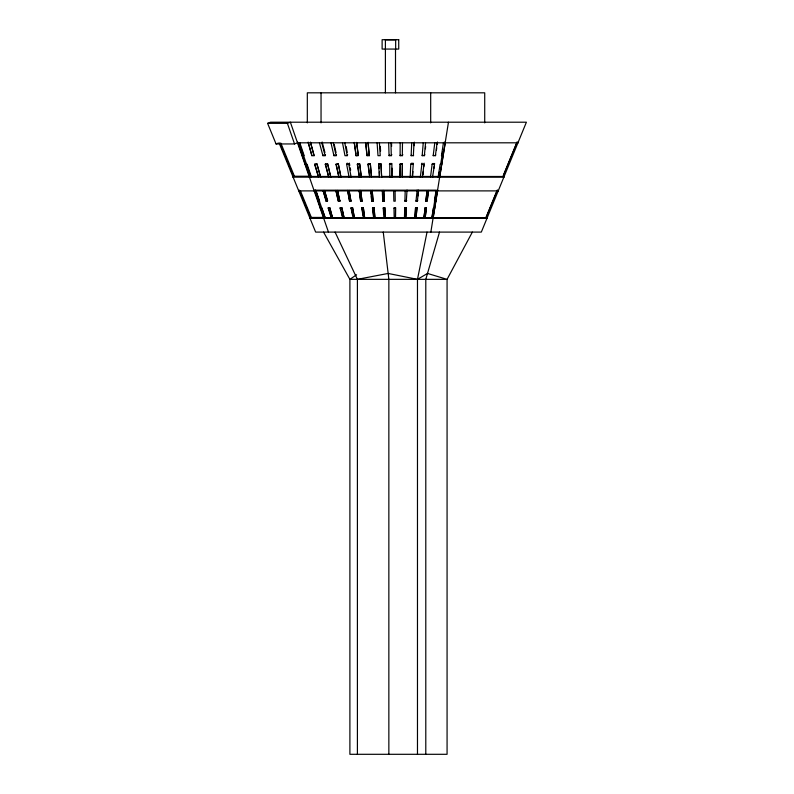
<?xml version="1.0" encoding="UTF-8"?>
<svg xmlns="http://www.w3.org/2000/svg" width="794" height="794" viewBox="0 0 794 794"><rect width="100%" height="100%" fill="white"/><g stroke="black" fill="none" stroke-linecap="round" stroke-linejoin="round"><path stroke-width="1.19" d="M400.265 163.852L399.978 177.151L400.265 163.852L402.409 163.852L402.23 176.725L402.409 163.852M402.826 154.651L402.31 155.684L400.107 155.684L400.176 142.811M402.31 155.684L402.489 142.811M404.444 218.36L404.722 208.058L406.28 207.631L405.724 218.36L406.28 207.631M406.687 200.406L406.3 201.19L404.91 201.19L405.198 190.888M404.751 214.32L404.94 207.631M406.3 201.19L407.034 190.103M410.161 177.151L410.746 164.269L411.223 163.306L413.366 163.306L412.195 177.151M413.654 155.048L413.337 155.684L411.133 155.684L411.719 142.811M413.337 155.684L414.021 142.811M414.16 145.679L414.349 142.166M412.672 176.189L412.92 171.504M417.019 207.631L415.977 218.36L417.019 207.631L415.461 208.058L414.905 217.933M417.753 200.425L417.366 201.19L415.977 201.19L417.138 190.123M415.004 216.554L415.679 207.631M417.366 201.19L418.587 190.123M418.12 195.84L418.398 192.406M420.334 177.151L421.991 163.147M424.869 154.671L424.363 155.684L422.16 155.684L423.252 142.811M422.368 177.151L424.135 163.147M424.363 155.684L425.564 142.811M425.415 148.815L425.634 146.473M423.043 174.849L423.371 171.345M423.807 166.661L424.026 164.318M425.247 207.631L423.817 218.36L425.247 207.631L426.418 207.631L425.157 217.933L426.418 207.631M425.842 201.19L427.053 190.888L425.842 201.19L427.261 200.763L428.532 190.461L427.053 201.19M432.909 176.417L432.541 177.151L434.626 163.534L432.482 163.534L432.115 164.269L430.507 177.151L430.874 176.417M435.807 154.86L435.39 155.684L433.187 155.684L434.784 142.811M435.39 155.684L437.097 142.811M434 168.219L434.308 165.877M436.422 150.175L436.74 147.833M437.206 144.319L437.514 141.977M431.777 218.36L433.365 208.058L434.715 208.058M436.015 190.888L434.427 201.19L435.817 201.19M438.139 177.151L440.124 164.269L441.732 164.269M443.439 142.811L441.454 155.684L443.112 155.684M436.234 191.354L432.025 217.635L433.058 218.36L437.663 190.193L437.464 190.888L436.432 190.163L315.605 190.193M439.082 174.104L439.459 171.742M440.601 164.636L442.695 151.604M430.854 232.096L448.471 122.207M445.365 142.116L439.668 177.151L438.705 176.476L432.571 176.457M427.023 232.096L417.475 279.349L417.475 754.3M309.412 177.151L309.61 176.457M439.509 232.096L425.792 279.349L425.792 754.3M433.246 217.635L485.918 217.635L496.716 191.304M503.366 175.325L516.517 143.277M311.893 155.684L308.161 142.275L311.893 155.684L314.106 155.684L310.464 142.275L314.106 155.684M315.139 164.993L318.573 177.151L314.563 164.269L316.915 163.852L320.607 177.151L316.915 163.852M325.54 154.87L325.133 155.684L322.92 155.684L323.337 154.87M325.461 163.852L328.746 177.151L325.252 164.269L327.604 163.852L330.78 177.151L327.604 163.852M336.537 154.919L336.15 155.684L333.946 155.684L334.334 154.919M336.418 164.993L338.929 177.151L335.941 164.269L338.284 163.852L340.963 177.151L338.284 163.852M342.502 142.811L344.973 155.684L347.177 155.684L347.673 154.711M326.046 201.19L327.644 200.763L324.508 190.461L327.436 201.19L326.046 201.19L323.059 190.461L325.907 199.622M349.102 177.151L346.621 164.269L347.216 163.098M351.137 177.151L348.764 164.269L349.35 163.098L349.787 165.44M331.396 218.36L328.19 208.058L329.748 207.631L332.676 218.36L329.748 207.631M356 155.684L358.422 155.267L356.556 142.384L358.203 155.684L356 155.684L354.243 142.384L356.03 154.096M338.333 201.19L335.882 190.461L338.333 201.19L339.882 201.19L337.51 190.461L339.882 201.19M359.275 177.151L357.31 164.269L359.662 163.852L361.31 177.151L359.662 163.852M332.805 217.665L342.909 217.665L342.77 218.36L340.1 208.058L341.827 207.631L344.209 218.36L341.827 207.631M369.23 155.684L368.088 142.384L369.23 155.684L367.027 155.684L365.915 143.555M349.568 201.19L347.623 190.461L349.568 201.19L350.958 201.19L349.062 190.461L350.958 201.19M369.667 176.725L367.999 164.269L370.341 163.852L371.483 177.151L370.341 163.852M353.33 217.665L353.181 218.36L351.017 208.058L352.566 207.631L354.461 218.36L352.566 207.631M379.353 171.871L379.472 177.151L378.589 164.269L381.001 163.852L381.616 177.151L381.001 163.852M360.635 201.19L359.176 190.461L360.635 201.19L362.024 201.19L360.625 190.461L362.024 201.19M363.602 217.665L363.434 218.36L361.756 208.058L363.315 207.631L364.714 218.36L363.315 207.631M391.829 154.612L391.283 155.684L389.08 155.684L389.626 154.612M390.191 176.387L389.804 177.151L389.755 163.504L391.889 163.504L391.839 177.151L392.018 168.189M373.091 201.19L372.178 190.461L373.091 201.19L371.711 201.19L371.394 196.187M373.865 217.665L373.686 218.36L372.495 208.058L374.053 207.631L374.967 218.36L374.053 207.631M382.291 190.461L382.777 201.19L384.157 201.19L383.74 190.461L384.157 201.19M400.107 155.684L400.623 154.651M382.777 201.19L382.529 193.895M384.127 217.665L383.939 218.36L383.244 208.058L384.792 207.631L385.219 218.36L384.792 207.631M411.133 155.684L411.451 155.048M394.191 218.36L393.983 208.058L395.541 207.631L395.472 218.36L395.541 207.631M422.16 155.684L422.666 154.671M404.91 201.19L405.307 200.406M433.187 155.684L433.603 154.86M415.977 201.19L416.364 200.425M472.351 232.096L447.072 279.349L447.072 754.3L349.896 754.3L349.896 279.349L323.555 232.096M279.022 142.811L315.645 232.096L481.323 232.096L526.392 122.207L270.565 122.207L267.608 123.348L276.054 143.952L294.544 143.952L297.512 142.811L517.946 142.811L517.142 142.166L503.059 176.506L503.862 177.151L293.105 177.151L293.601 176.417L279.984 143.218M310.007 218.36L310.553 217.546L299.288 190.074L298.743 190.888L498.225 190.888L497.372 190.203L486.097 217.675L486.95 218.36L310.007 218.36L311.337 217.437L323.883 217.437M293.105 177.151L294.415 176.238L309.551 176.238M356.575 274.754L349.896 279.349L447.072 279.349L427.509 273.444L417.475 279.349L388.147 273.444L357.409 279.349L335.068 232.096M267.608 123.348L287.398 123.348L290.366 122.207L328.468 232.096M276.054 143.952L278.029 143.188M385.398 39.839L395.501 39.839M367.235 155.267L369.448 155.267M301.978 155.684L304.181 155.684L299.814 142.811M304.946 164.269L307.089 164.269L311.447 177.151M314.563 164.269L316.707 164.269M325.252 164.269L327.386 164.269M335.941 164.269L338.075 164.269M346.621 164.269L348.764 164.269M357.31 164.269L359.444 164.269M367.999 164.269L370.133 164.269M378.589 164.269L380.792 164.269M389.368 164.269L391.502 164.269M400.057 164.269L402.191 164.269M410.746 164.269L412.88 164.269M421.425 164.269L423.569 164.269M432.115 164.269L434.249 164.269M310.742 176.457L318.702 176.457M320.736 176.457L328.885 176.457M330.929 176.457L339.078 176.457M341.112 176.457L359.444 176.457M361.488 176.457L369.637 176.457L368.208 163.852M371.671 176.457L379.671 176.457M381.805 176.457L400.196 176.457M402.23 176.457L430.149 176.457M439.936 176.476L502.9 176.476L503.862 177.151M338.542 200.763L340.1 200.763M349.787 200.763L351.166 200.763M360.853 200.763L362.233 200.763M371.92 200.763L373.309 200.763M382.986 200.763L384.375 200.763M426.05 200.763L427.261 200.763M317.749 201.19L319.595 201.19L316.101 190.888M320.131 208.058L321.917 208.058L325.411 218.36M328.19 208.058L329.53 208.058M340.1 208.058L341.618 208.058M351.017 208.058L352.357 208.058M361.756 208.058L363.096 208.058M372.495 208.058L373.845 208.058M383.244 208.058L384.584 208.058M393.983 208.058L395.323 208.058M404.722 208.058L406.062 208.058M415.461 208.058L416.81 208.058M425.028 208.058L426.209 208.058M344.358 217.665L394.39 217.665M395.68 217.665L404.662 217.665M405.942 217.665L414.925 217.665M416.205 217.665L432.105 217.665M516.983 142.136L517.946 142.811M444.213 142.136L445.176 142.811M497.193 190.163L498.225 190.888M485.918 217.635L486.95 218.36M280.798 143.049L294.415 176.238M300.529 191.116L311.337 217.437M299.606 144.19L310.722 176.238M297.7 142.116L309.213 175.315M323.495 216.524L314.374 190.193L314.176 190.888L315.496 189.965L325.024 217.437L323.704 218.36L323.892 217.665L331.525 217.665L328.398 207.631M287.398 123.348L294.544 143.952M319.426 142.811L322.92 155.684M322.146 141.987L324.925 152.527M321.739 142.811L325.133 155.684M340.318 207.631L340.894 209.864M341.47 212.087L342.621 216.554M330.959 142.811L333.946 155.684M334.185 144.379L336.021 152.577M333.272 142.811L336.15 155.684M351.226 207.631L352.864 215.432M350.214 167.782L350.65 170.124M346.164 146.513L347.236 152.369M344.804 142.811L347.177 155.684M361.965 207.631L363.235 215.432M357.518 163.852L359.275 175.315M383.254 232.096L388.852 279.349L388.852 754.3M371.135 193.895L370.738 190.461L371.711 201.19M372.714 207.631L373.607 215.432M365.568 142.811L367.027 155.684M378.798 163.852L379.115 168.437M377.11 142.811L377.994 155.684L380.237 155.684L379.413 142.811M383.452 207.631L383.909 214.32M380.286 146.364L380.584 151.049M388.643 142.811L389.08 155.684M391.521 142.9L391.611 146.414M390.956 142.811L391.283 155.684M393.635 190.888L393.844 201.19L395.223 201.19L395.084 190.888M484.717 122.881L484.717 92.819L307.318 92.819L307.318 122.881M430.685 92.819L430.685 122.881M395.66 39.7L395.66 49.069M395.501 49.069L395.501 92.848M385.398 39.7L385.398 92.848M357.409 279.349L357.409 754.3M321.044 92.819L321.044 122.881M398.727 39.7L382.122 39.7L382.122 49.069L398.727 49.069L398.727 39.7"/></g></svg>
